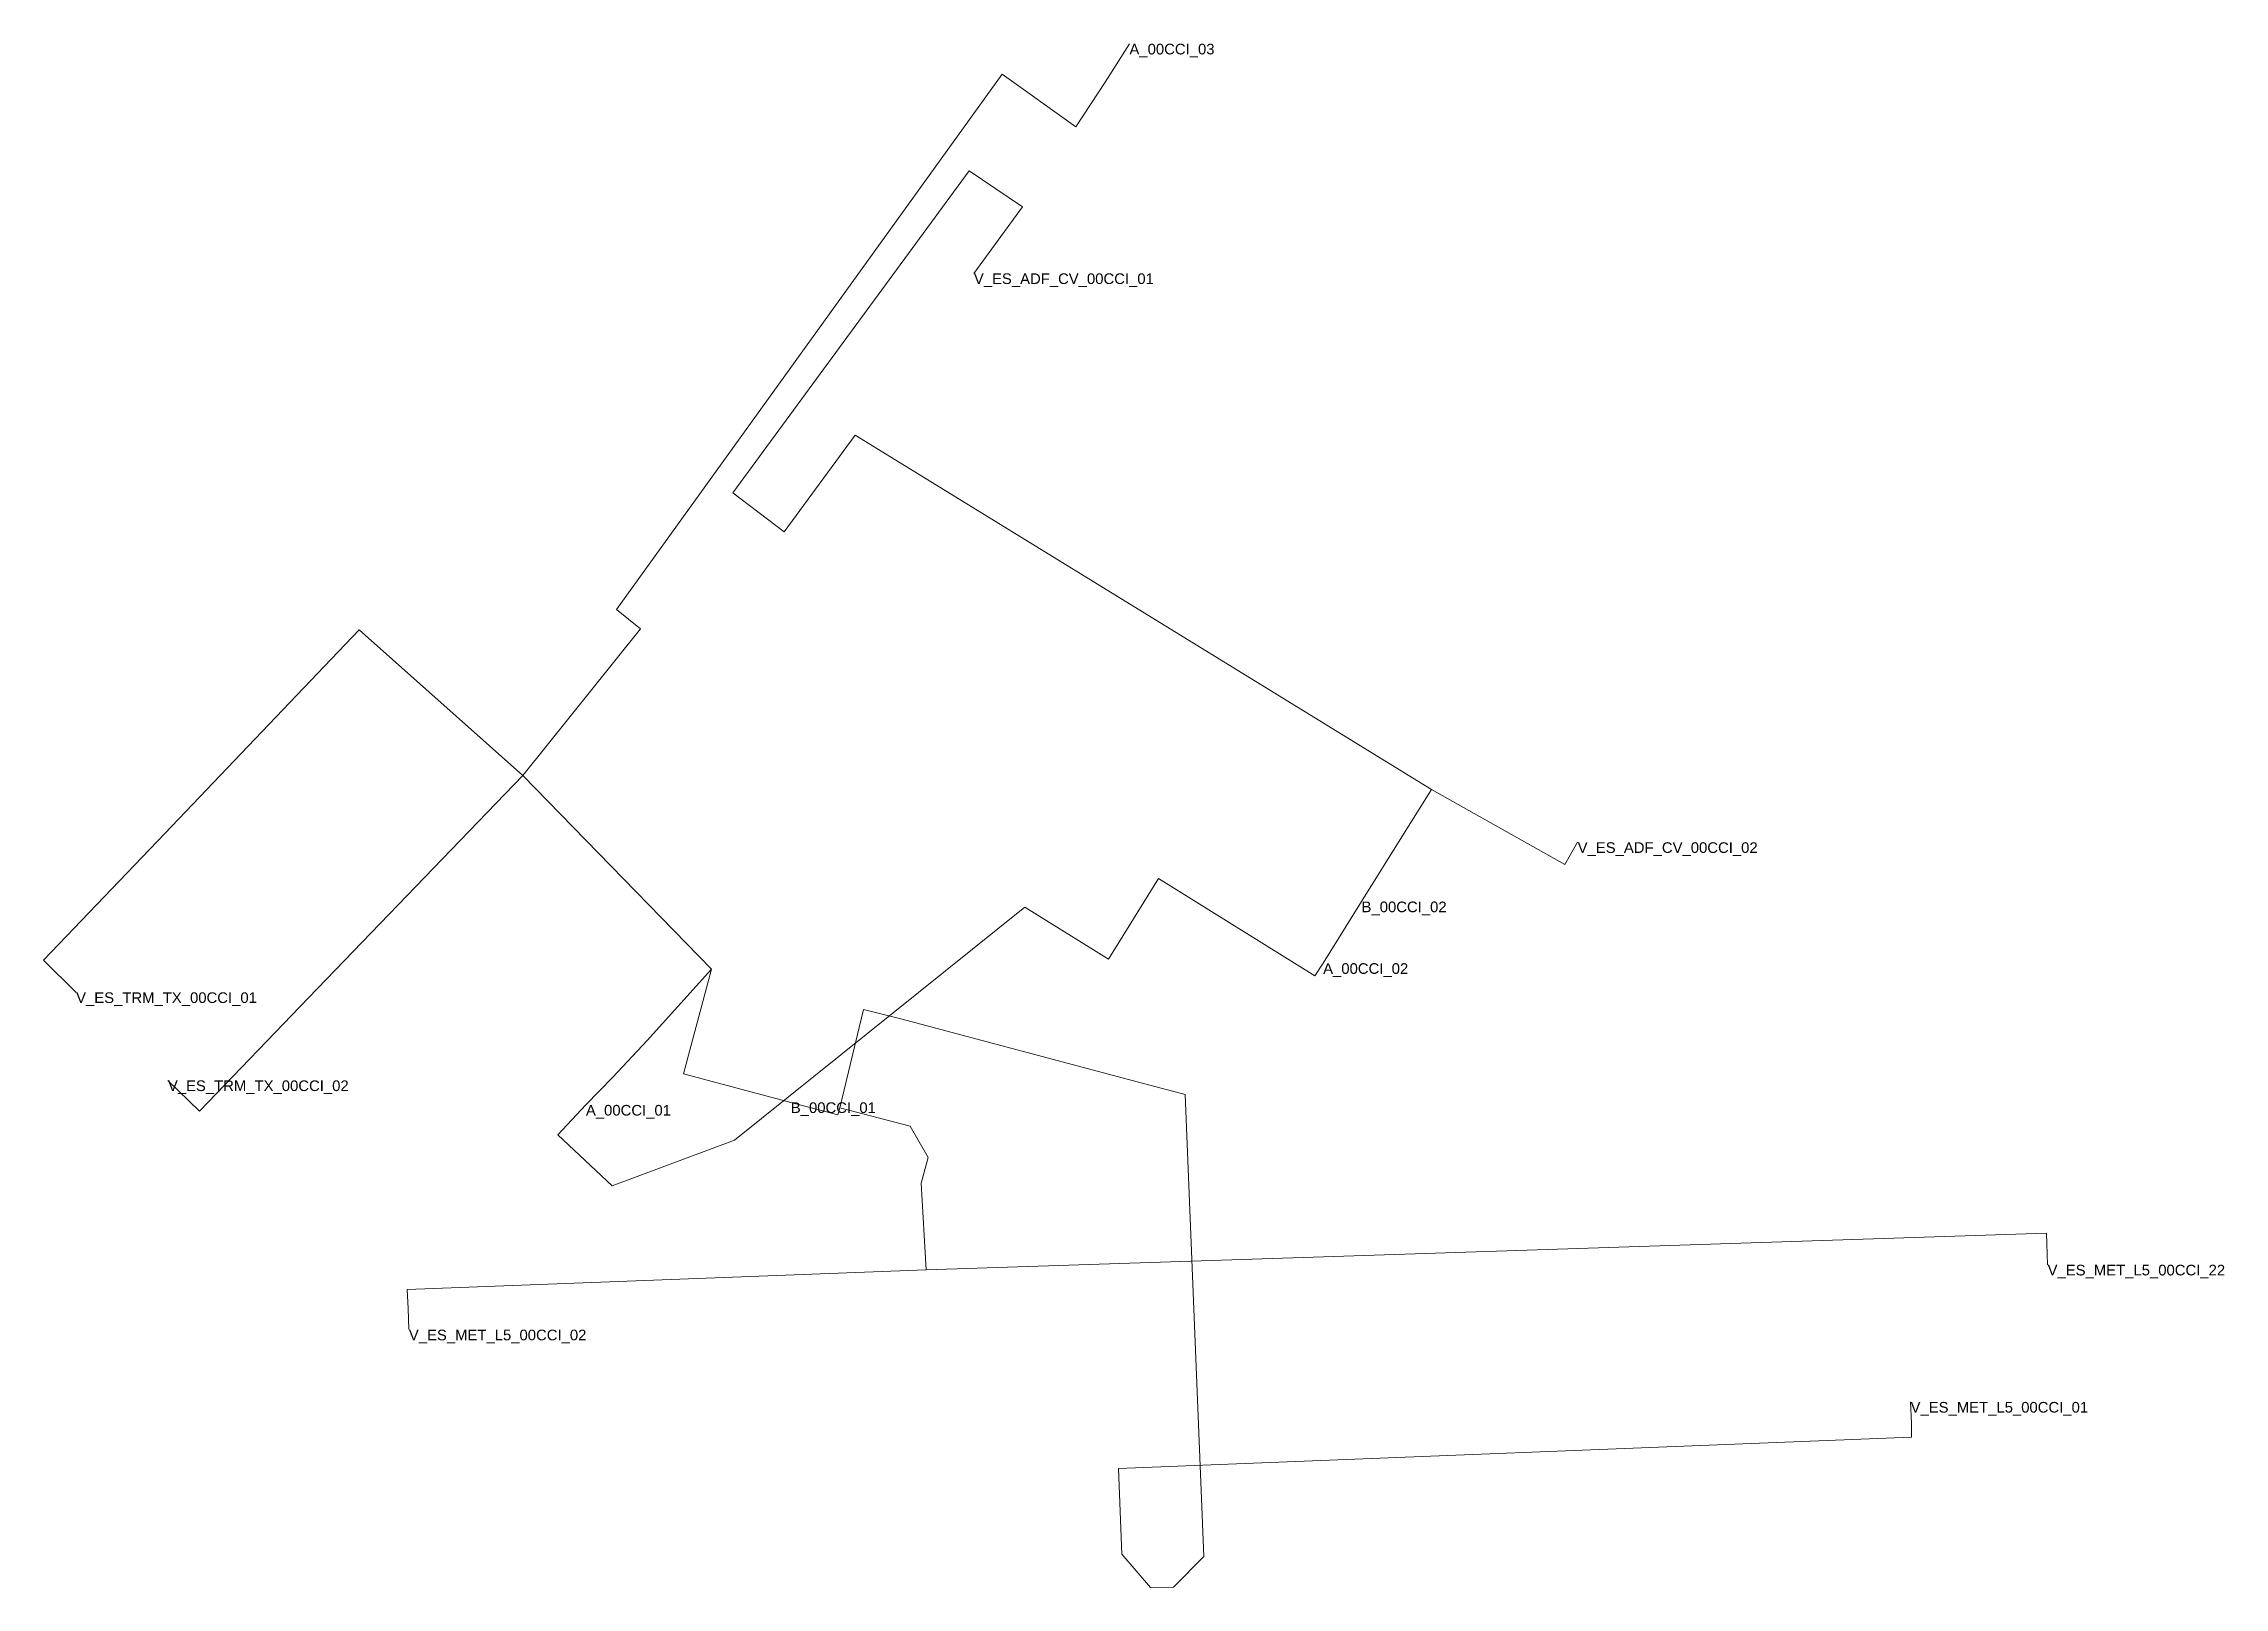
# Model space of a CAD drawing. Header units: metres. Extents: x 422192 to 422295, y 4578827 to 4578900.
import ezdxf
from ezdxf.enums import TextEntityAlignment as Align

# ---------------------------------------------------------------- set-up
doc = ezdxf.new("R2010")
doc.units = ezdxf.units.M
doc.header["$MEASUREMENT"] = 0
for name, color, linetype, lineweight in [('01_A_AccesTren_t', 7, 'Continuous', 0), ('01_C_AccesExt_t', 7, 'Continuous', 0), ('01_C_CarrerHoritzontal_l', 7, 'Continuous', 0), ('01_I_Ascensor_l', 7, 'Continuous', 0), ('01_I_AscensorD_l', 7, 'Continuous', 0), ('01_I_BarreraTarifaria_t', 7, 'Continuous', 0), ('01_I_Horitzontal_l', 7, 'Continuous', 0), ('01_I_HoritzontalD_l', 7, 'Continuous', 0), ('01_I_Rampa_l', 7, 'Continuous', 0)]:
    doc.layers.add(name, color=color, linetype=linetype, lineweight=lineweight)
doc.styles.add('Style-Arial', font='arial.ttf')

msp = doc.modelspace()

# ---------------------------------------------------------------- linework, layer by layer
at = {"layer": '01_C_CarrerHoritzontal_l'}
msp.add_line((422251.83554, 4578855.702833), (422252.2315, 4578856.295), dxfattribs=at)
at = {"layer": '01_C_CarrerHoritzontal_l', "flags": 128}
msp.add_lwpolyline([(422217.569496, 4578849.631025), (422216.247805, 4578848.22286), (422218.806398, 4578845.821388), (422224.550204, 4578847.977106), (422238.213483, 4578858.932931), (422242.139588, 4578856.487624), (422244.497408, 4578860.273262)], dxfattribs=at)
at = {"layer": '01_I_Ascensor_l'}
for p, q in [((422217.569496, 4578849.631025), (422218.831507, 4578850.936018, -20)), ((422233.658285, 4578847.155713, -30), (422232.812512, 4578848.627908, -20)), ((422244.114365, 4578826.946288, -20), (422242.769875, 4578828.503801, -30))]:
    msp.add_line(p, q, dxfattribs=at)
at = {"layer": '01_I_AscensorD_l'}
for p, q in [((422243.124918, 4578899.528784), (422241.985343, 4578897.716599, -20)), ((422235.581035, 4578893.550563, -10), (422238.103727, 4578891.861455)), ((422224.48098, 4578878.417446, -10), (422226.895892, 4578876.581399))]:
    msp.add_line(p, q, dxfattribs=at)
at = {"layer": '01_I_Horitzontal_l'}
for p, q in [((422223.468661, 4578856.012889, -20), (422214.607003, 4578865.119377, -20)), ((422232.814505, 4578848.627383, -20), (422229.502418, 4578849.49884, -20))]:
    msp.add_line(p, q, dxfattribs=at)
at = {"layer": '01_I_Horitzontal_l', "flags": 128}
for points, elevation in [([(422214.607003, 4578865.119377), (422206.91084, 4578871.969316), (422197.770907, 4578862.402557), (422192.072356, 4578856.437888), (422193.599498, 4578854.925612)], -20), ([(422214.607003, 4578865.119377), (422204.528009, 4578854.663241), (422199.395493, 4578849.338673), (422197.914867, 4578850.785087)], -20), ([(422218.831507, 4578850.936018), (422220.443336, 4578852.653706), (422223.468661, 4578856.012889)], -20), ([(422223.468662, 4578856.012889), (422222.162072, 4578851.091252), (422227.20304, 4578849.752984)], -20), ([(422229.502418, 4578849.49884), (422230.614582, 4578854.115801), (422232.379049, 4578853.686419)], -20), ([(422243.552044, 4578850.69783), (422245.745957, 4578850.11821), (422246.618268, 4578828.391163), (422245.191974, 4578826.957108), (422244.114365, 4578826.946288)], -20), ([(422227.20304, 4578849.752984), (422229.414058, 4578849.166006), (422229.502418, 4578849.49884)], -20), ([(422233.658285, 4578847.155713), (422233.332814, 4578845.953187), (422233.559846, 4578841.879147)], -30), ([(422233.559846, 4578841.879147), (422286.233555, 4578843.603233), (422286.253081, 4578843.110465)], -30), ([(422233.559846, 4578841.879147), (422209.169875, 4578840.960626), (422209.205557, 4578840.059191)], -30), ([(422242.769875, 4578828.503801), (422242.610851, 4578832.535471), (422279.889376, 4578834.005867), (422279.889376, 4578834.671162)], -30)]:
    msp.add_lwpolyline(points, dxfattribs=dict(at, elevation=elevation))
at = {"layer": '01_I_HoritzontalD_l'}
for p, q in [((422235.581035, 4578893.550563, -10), (422224.48098, 4578878.417446, -10)), ((422238.103727, 4578891.861455), (422235.808474, 4578888.732252)), ((422252.2315, 4578856.295), (422254.037248, 4578859.19425))]:
    msp.add_line(p, q, dxfattribs=at)
at = {"layer": '01_I_HoritzontalD_l', "elevation": -20, "flags": 128}
msp.add_lwpolyline([(422214.607003, 4578865.119377), (422220.142481, 4578872.010975), (422219.006257, 4578872.923614), (422237.139948, 4578898.101123), (422240.608568, 4578895.616589), (422241.985343, 4578897.716599)], dxfattribs=at)
at = {"layer": '01_I_HoritzontalD_l', "flags": 128}
for points in [[(422257.318689, 4578864.462825), (422230.229152, 4578881.125756), (422226.895892, 4578876.581399)], [(422254.037248, 4578859.19425), (422256.092546, 4578862.494171), (422257.318689, 4578864.462825)], [(422257.318689, 4578864.462825), (422263.599166, 4578860.945025), (422264.197845, 4578861.981642)]]:
    msp.add_lwpolyline(points, dxfattribs=at)
at = {"layer": '01_I_Rampa_l'}
for p, q in [((422244.497408, 4578860.273262), (422251.83554, 4578855.702833)), ((422232.379049, 4578853.686419, -20), (422243.552044, 4578850.69783, -20)), ((422286.253081, 4578843.110465, -30), (422286.292411, 4578842.116071, -30)), ((422209.205557, 4578840.059191, -30), (422209.244918, 4578839.064702, -30)), ((422279.889376, 4578834.671162, -30), (422279.849963, 4578835.665571, -30))]:
    msp.add_line(p, q, dxfattribs=at)

# ---------------------------------------------------------------- texts
at = {"layer": '01_A_AccesTren_t', "style": 'Style-Arial'}
for s, p in [('V_ES_ADF_CV_00CCI_01', (422235.808474, 4578888.732252)), ('V_ES_ADF_CV_00CCI_02', (422264.197845, 4578861.981642)), ('V_ES_TRM_TX_00CCI_01', (422193.599498, 4578854.925612, -20)), ('V_ES_TRM_TX_00CCI_02', (422197.914867, 4578850.785087, -20)), ('V_ES_MET_L5_00CCI_22', (422286.292411, 4578842.116071, -30)), ('V_ES_MET_L5_00CCI_02', (422209.244918, 4578839.064702, -30)), ('V_ES_MET_L5_00CCI_01', (422279.849963, 4578835.665571, -30))]:
    msp.add_text(s, height=0.5, dxfattribs=at).set_placement(p, align=Align.TOP_LEFT)
at = {"layer": '01_C_AccesExt_t', "char_height": 0.5, "attachment_point": 1, "line_spacing_factor": 1.2, "style": 'Style-Arial'}
for s, insert in [('A_00CCI_03', (422243.124918, 4578899.528784)), ('A_00CCI_02', (422252.2315, 4578856.295)), ('A_00CCI_01', (422217.569496, 4578849.631025))]:
    msp.add_mtext(s, dxfattribs=dict(at, insert=insert))
at = {"layer": '01_I_BarreraTarifaria_t', "char_height": 0.5, "attachment_point": 1, "line_spacing_factor": 1.2, "style": 'Style-Arial'}
for s, insert in [('B_00CCI_02', (422254.037248, 4578859.19425)), ('B_00CCI_01', (422227.20304, 4578849.752984, -20))]:
    msp.add_mtext(s, dxfattribs=dict(at, insert=insert))

doc.saveas('drawing.dxf')
